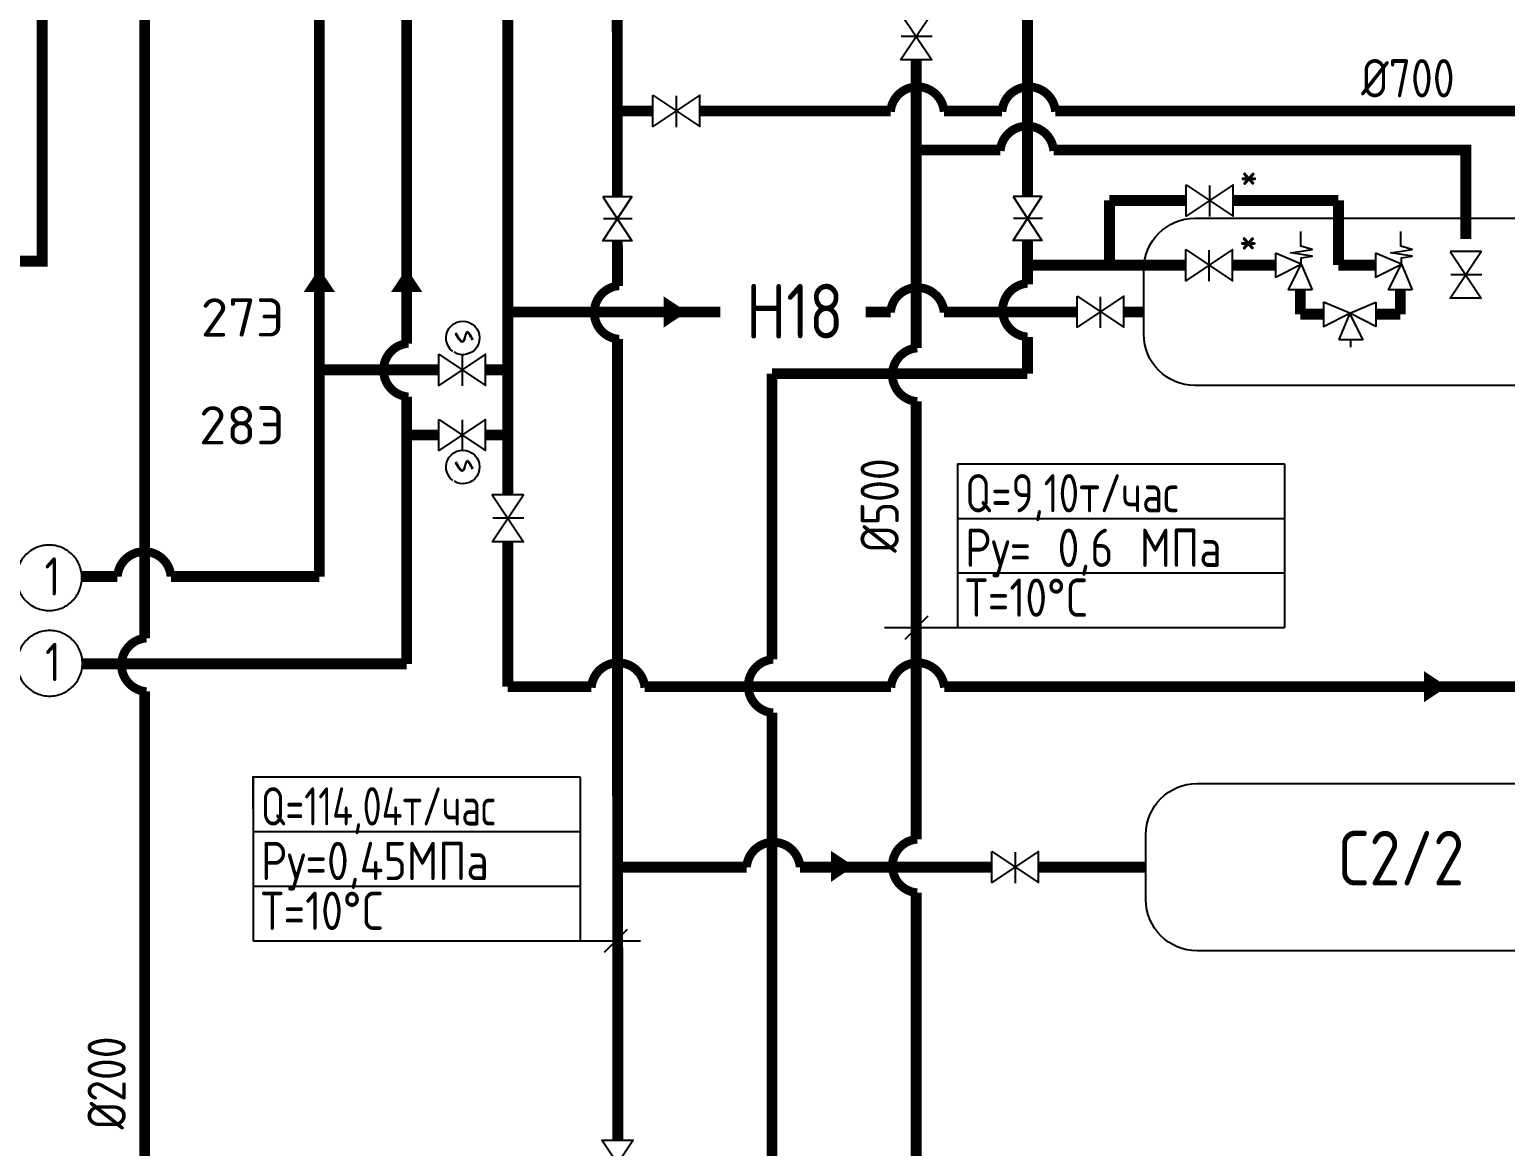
# Model space of a CAD drawing. Extents: x 0 to 118900, y 0 to 84100.
# Drawn here: x 20975 to 34494, y 51157 to 61386 of the extents above; entities that cross this region are included whole.
import ezdxf

# ---------------------------------------------------------------- set-up
doc = ezdxf.new("R2010")
doc.units = 0
doc.header["$LTSCALE"] = 1000
doc.linetypes.add('HIDDEN', pattern=[9.524999999999999, 6.35, -3.175])
doc.layers.get('0').update_dxf_attribs({"linetype": 'CONTINUOUS'})
for name, color, linetype in [('LAYER1', 7, 'CONTINUOUS'), ('LAYER2', 7, 'CONTINUOUS'), ('ВОДА', 135, 'CONTINUOUS'), ('ГАЗ', 40, 'CONTINUOUS'), ('НЕФТЬ', 14, 'CONTINUOUS')]:
    doc.layers.add(name, color=color, linetype=linetype)
doc.styles.get("Standard").update_dxf_attribs({"font": 'txt.shx', "width": 0.75})

msp = doc.modelspace()

# ---------------------------------------------------------------- linework, layer by layer
for p, q in [((29475.123457824, 57409.00444513354), (29475.123457824, 55909.00444513354)), ((29475.123457824, 57409.00444513354), (30335.97757933202, 57409.00444513354)), ((30335.97757933202, 57409.00444513354), (32469.59740029392, 57409.00444513354)), ((32469.59740029392, 57409.00444513354), (32469.59740029392, 55909.00444513354)), ((29475.123457824, 56909.00444513355), (30335.97757933202, 56909.00444513354)), ((30335.97757933202, 56909.00444513354), (32469.59740029392, 56909.00444513354)), ((29475.123457824, 56409.00444513354), (30335.97757933202, 56409.00444513354)), ((30335.97757933202, 56409.00444513354), (32469.59740029392, 56409.00444513354)), ((28994.85143462098, 55803.81009715359), (29206.98346897695, 56015.94213150955)), ((29475.123457824, 55909.00444513354), (30335.97757933202, 55909.00444513354)), ((30335.97757933202, 55909.00444513354), (32469.59740029392, 55909.00444513354)), ((23024.96516840369, 54548.49923997976), (23024.96516840369, 53040.87211581373)), ((23024.96516840369, 54540.87211581373), (23885.81928991171, 54540.87211581373)), ((23024.96516840369, 54249.43209021214), (23024.96516840369, 54540.87211581373)), ((23885.81928991171, 54540.87211581373), (26019.43911087362, 54540.87211581373)), ((26019.43911087362, 54540.87211581373), (26019.43911087362, 53040.87211581373)), ((23024.96516840369, 54040.87211581374), (23885.81928991171, 54040.87211581373)), ((23885.81928991171, 54040.87211581373), (26019.43911087362, 54040.87211581373)), ((23024.96516840369, 53540.87211581373), (23885.81928991171, 53540.87211581373)), ((23885.81928991171, 53540.87211581373), (26019.43911087362, 53540.87211581373)), ((26240.13140555633, 52935.67776783378), (26452.2634399123, 53147.80980218975)), ((23024.96516840369, 53040.87211581373), (23885.81928991171, 53040.87211581373)), ((23885.81928991171, 53040.87211581373), (26019.43911087362, 53040.87211581373))]:
    msp.add_line(p, q)
for points, const_width in [([(26357.11393168946, 65394.55884715727), (26359.24430650951, 59852.95218666372)], 100), ([(26359.32136306554, 59652.50993580164), (26359.32145337032, 59652.27503180427)], 10), ([(30115.72765168788, 59655.200774566), (30115.72774199266, 59654.96587056863)], 10), ([(26359.39850987346, 59451.83291850693), (26359.557562134, 59038.10052828688)], 100), ([(26359.43467067268, 58550.90578019888), (26363.4328044757, 51214.18242206456)], 100), ([(27542.3777464364, 53715.09889135946), (26375.14805929782, 53715.09889135946)], 100), ([(29788.58359566584, 53715.09889135946), (28033.06507856534, 53715.09889135946)], 100), ([(31200.43643201614, 53715.09889135946), (30217.72348235673, 53715.09889135946)], 100)]:
    msp.add_lwpolyline(points, dxfattribs=dict(const_width=const_width))
at = {"color": 40, "const_width": 100}
for points in [[(30115.65059513185, 59855.64302542809), (30115.65059513185, 64652.35378099146)], [(29095.92950734124, 61107.24742839707), (29095.92950734124, 58468.49515807091)], [(30865.86527637189, 59228.51914633608), (30865.86527637189, 59820.42703347532)], [(31569.25920338259, 59820.42703347532), (30865.86527637189, 59820.42703347532)], [(32964.07663806441, 59820.42703347532), (31998.39909007348, 59820.42703347532)], [(32964.07663806441, 59228.51914633608), (32964.07663806441, 59820.42703347532)], [(30115.65059513185, 59053.85117670053), (30115.65059513185, 59454.52375727129)], [(31564.66422917217, 59228.51914633608), (30115.65059513185, 59228.51914633608)], [(32387.68412193359, 59228.51914633608), (31993.80411586305, 59228.51914633608)], [(33303.94346439093, 59228.51914633607), (32964.07663806441, 59228.51914633607)], [(32614.96481248992, 59001.23845577977), (32614.96481248992, 58778.46945371023)], [(33531.22415494727, 59001.23845577976), (33531.22415494727, 58778.46945371022)], [(30115.65059513185, 58234.67465489325), (30115.65059513185, 58570.771555267)], [(27775.92950734124, 58234.67465489325), (27775.92950734124, 55617.48250638173)], [(29095.92950734124, 57979.76635997566), (29095.92950734124, 53970.2379706062)], [(27775.92950734124, 55128.75370828647), (27775.92950734124, 46922.06172774419)], [(29095.92950734124, 53481.50917251095), (29095.92950734124, 50628.09203861503)]]:
    msp.add_lwpolyline(points, dxfattribs=at)
for points in [[(28953.36848105796, 61107.24742839707), (29238.49053362451, 61536.38731508795), (28953.36848105796, 61536.38731508795), (29238.49053362451, 61107.24742839707), (28953.36848105796, 61107.24742839707)], [(29243.697578244, 61323.44765432033), (28958.5755256775, 61323.44765432033)], [(31569.25920338259, 59962.9880597586), (31998.39909007348, 59677.86600719205), (31998.39909007348, 59962.9880597586), (31569.25920338259, 59677.86600719205), (31569.25920338259, 59962.9880597586)], [(31785.45942930583, 59672.65896257253), (31785.45942930583, 59957.78101513906)], [(26227.58634751639, 59852.95218666372), (26490.90226550264, 59451.83291850693), (26227.58634751639, 59451.83291850693), (26490.90226550264, 59852.95218666372), (26227.58634751639, 59852.95218666372)], [(29983.99263613873, 59855.64302542809), (30247.30855412498, 59454.52375727129), (29983.99263613873, 59454.52375727129), (30247.30855412498, 59855.64302542809), (29983.99263613873, 59855.64302542809)], [(31785.45942930583, 59821.51019896347), (31782.19886415024, 59821.51019896347)], [(26495.71107534967, 59652.73930094767), (26232.39515736342, 59652.73930094767)], [(30252.11736397201, 59655.43013971203), (29988.80144598576, 59655.43013971203)], [(32624.05983561388, 59237.61416946007), (32624.05983561388, 59295.37222016101), (32724.27617994451, 59310.48962317143), (32527.67090478266, 59340.72448149965), (32724.27617994451, 59370.95928752051), (32618.41178923094, 59401.19414584873), (32618.41178923094, 59537.25087755732)], [(33540.31917807122, 59237.61416946007), (33540.31917807122, 59295.37222016101), (33640.53552240186, 59310.48962317142), (33443.93024724, 59340.72448149965), (33640.53552240186, 59370.95928752051), (33534.67113168829, 59401.19414584873), (33534.67113168829, 59537.25087755731)], [(31564.66422917217, 59371.08017261936), (31993.80411586305, 59085.9581200528), (31993.80411586305, 59371.08017261936), (31564.66422917217, 59085.9581200528), (31564.66422917217, 59371.08017261936)], [(31780.8644550954, 59080.75107543329), (31780.8644550954, 59365.87312799982)], [(33987.124538781, 59354.29778190736), (34272.24659134759, 58925.15789521649), (33987.124538781, 58925.15789521649), (34272.24659134759, 59354.29778190736), (33987.124538781, 59354.29778190736)], [(31780.8644550954, 59229.60231182423), (31777.60388993981, 59229.60231182423)], [(34277.4536359671, 59138.0975559841), (33992.33158340058, 59138.0975559841)], [(34128.60239957616, 59138.0975559841), (34128.60239957616, 59141.35812113975)], [(30569.35698865613, 58944.13837099051), (30998.49687534702, 58659.01631842396), (30998.49687534702, 58944.13837099051), (30569.35698865613, 58659.01631842396), (30569.35698865613, 58944.13837099051)], [(30785.55721457937, 58653.80927380444), (30785.55721457937, 58938.93132637098)], [(30787.40547370759, 58799.26618934296), (30780.44839029555, 58799.26618934296)], [(24723.69454505027, 58411.95302384419), (25152.83443174115, 58126.83097127764), (25152.83443174115, 58411.95302384419), (24723.69454505027, 58126.83097127764), (24723.69454505027, 58411.95302384419)], [(24939.89477097351, 58121.62392665813), (24939.89477097351, 58406.74597922467)], [(24939.55193379844, 58270.24738082214), (24936.97704299298, 58270.24738082214)], [(24723.69454505027, 57815.35966504939), (25152.83443174115, 57530.23761248283), (25152.83443174115, 57815.35966504939), (24723.69454505027, 57530.23761248283), (24723.69454505027, 57815.35966504939)], [(24939.89477097351, 57525.03056786332), (24939.89477097351, 57810.15262042986)], [(24939.55193379844, 57673.65402202733), (24936.97704299298, 57673.65402202733)], [(25213.00820170506, 56694.54155399918), (25498.13025427161, 57123.68144069006), (25213.00820170506, 57123.68144069006), (25498.13025427161, 56694.54155399918), (25213.00820170506, 56694.54155399918)], [(25503.3372988911, 56910.74177992244), (25218.2152463246, 56910.74177992244)], [(25354.48606250016, 56910.74177992244), (25354.48606250016, 56907.4812147668)], [(29788.58359566584, 53858.35108830986), (30217.72348235673, 53573.2290357433), (30217.72348235673, 53858.35108830986), (29788.58359566584, 53573.2290357433), (29788.58359566584, 53858.35108830986)], [(30004.78382158908, 53568.02199112378), (30004.78382158908, 53853.14404369031)], [(30004.19382649203, 53715.09889135946), (30002.11325153054, 53715.09889135946)], [(26502.88164537953, 50785.04253537366), (26217.75959281297, 51214.18242206456), (26502.88164537953, 51214.18242206456), (26217.75959281297, 50785.04253537366), (26502.88164537953, 50785.04253537366)]]:
    msp.add_lwpolyline(points)
at = {"color": 7}
for points in [[(26685.33931179057, 60783.68734798511), (27114.47919848148, 60498.56529541855), (27114.47919848148, 60783.68734798511), (26685.33931179057, 60498.56529541855), (26685.33931179057, 60783.68734798511)], [(26901.5395377138, 60493.35825079904), (26901.5395377138, 60778.48030336558)]]:
    msp.add_lwpolyline(points, dxfattribs=at)
at = {"color": 14, "const_width": 100}
for points in [[(26685.33931179057, 60640.04726673714), (26355.92145228811, 60640.04726673714)], [(28861.93689201538, 60640.04726673714), (27114.47919848148, 60640.04726673714)], [(29882.24399770469, 60640.04726673714), (29351.43101348143, 60640.04726673714)], [(38393.61804919188, 60640.04726673714), (30371.73811917074, 60640.04726673714)], [(27302.14648575184, 58799.26618934296), (25355.56922798831, 58799.26618934296)], [(28861.71584338517, 58799.26618934296), (28633.29215367587, 58799.26618934296)], [(30569.35698865613, 58799.26618934296), (29351.65206211164, 58799.26618934296)], [(31181.20982500643, 58799.26618934296), (30998.49687534702, 58799.26618934296)], [(25355.56922798831, 55367.82014227621), (26121.34786557108, 55367.82014227621)], [(26610.34450083944, 55367.82014227621), (28864.71053502614, 55367.82014227621)], [(29353.70717029451, 55367.82014227621), (38409.45079655152, 55367.82014227621)]]:
    msp.add_lwpolyline(points, dxfattribs=at)
for points in [[(37560.88814474159, 58126.33892733222), (31649.95982500643, 58126.33892733222, -0.414213562373095), (31181.20982500643, 58595.08892733222), (31181.20982500643, 59188.6804310298, -0.4142135623730952), (31649.95982500643, 59657.4304310298), (37560.88814474159, 59657.4304310298, -0.414213562373095), (38029.63814474159, 59188.6804310298), (38029.63814474159, 58595.08892733222, -0.4142135623730953)], [(37580.1147517513, 52949.55313951066), (31669.18643201614, 52949.55313951067, -0.4142135623730951), (31200.43643201614, 53418.30313951067), (31200.43643201614, 54011.89464320824, -0.4142135623730952), (31669.18643201614, 54480.64464320824), (37580.1147517513, 54480.64464320824, -0.4142135623730951), (38048.8647517513, 54011.89464320824), (38048.8647517513, 53418.30313951066, -0.4142135623730953)]]:
    msp.add_lwpolyline(points, format="xyb", close=True)
for points in [[(32387.68412193359, 59337.65939319539), (32387.68412193359, 59119.37889947676), (32624.05983561388, 59237.61416946007)], [(32724.10505934921, 59001.23845577977), (32505.82456563058, 59001.23845577977), (32624.05983561388, 59237.61416946007)], [(33303.94346439093, 59337.65939319538), (33303.94346439093, 59119.37889947675), (33540.31917807122, 59237.61416946007)], [(33640.36440180655, 59001.23845577976), (33422.08390808792, 59001.23845577976), (33540.31917807122, 59237.61416946007)]]:
    msp.add_lwpolyline(points, close=True)
for points in [[(24851.02021219875, 58438.86638604855, -39.33125196932416), (24863.9244198463, 58430.08109644291)], [(24851.02021219875, 57257.38416923181, -39.33125196932416), (24863.9244198463, 57248.59887962617)]]:
    msp.add_lwpolyline(points, format="xyb")
for points, knots in [([(24958.13239481181, 58556.67649193975), (24953.94154215019, 58542.83223294221), (24937.31365932964, 58497.51459978182), (24901.53504556781, 58554.38348486526), (24879.94101038502, 58598.84623142691), (24879.17756643525, 58598.2349346382)], [1.558942952228146, 1.558942952228146, 1.558942952228146, 1.558942952228146, 1.95279987647761, 2.998133453286378, 3.030734244505349, 3.030734244505349, 3.030734244505349, 3.030734244505349]), ([(24959.33686484504, 58558.48474993256), (24955.14601218147, 58544.64049093501), (24938.51812936223, 58499.32285777463), (24902.73951560035, 58556.19174285809), (24881.14548041756, 58600.65448941971), (24880.38203646714, 58600.043192631)], [1.558942952228146, 1.558942952228146, 1.558942952228146, 1.558942952228146, 1.95279987647761, 2.998133453286378, 3.030734244505349, 3.030734244505349, 3.030734244505349, 3.030734244505349]), ([(24959.93909986067, 58559.08776162319), (24955.74824719768, 58545.24350262432), (24939.12036437783, 58499.9258694646), (24903.34175061664, 58556.79475454806), (24881.7477154338, 58601.25750110968), (24880.98427148277, 58600.64620432096)], [1.558942952228146, 1.558942952228146, 1.558942952228146, 1.558942952228146, 1.95279987647761, 2.998133453286378, 3.030734244505349, 3.030734244505349, 3.030734244505349, 3.030734244505349]), ([(24960.54112569473, 58563.30651222171), (24956.3502730318, 58549.46225322284), (24939.72239021194, 58504.14462006246), (24903.94377645067, 58561.01350514592), (24882.34974126724, 58605.47625170754), (24881.58629731686, 58604.86495491884)], [1.558942952228146, 1.558942952228146, 1.558942952228146, 1.558942952228146, 1.95279987647761, 2.998133453286378, 3.030734244505349, 3.030734244505349, 3.030734244505349, 3.030734244505349]), ([(24961.74559572662, 58560.2930079254), (24957.55474306431, 58546.44874892653), (24940.92686024375, 58501.13111576746), (24905.14824648257, 58558.00000085091), (24883.55421129914, 58602.46274741253), (24882.79076734869, 58601.85145062384)], [1.558942952228146, 1.558942952228146, 1.558942952228146, 1.558942952228146, 1.95279987647761, 2.998133453286378, 3.030734244505349, 3.030734244505349, 3.030734244505349, 3.030734244505349]), ([(25032.63955759918, 58542.19253570907), (25012.31978936406, 58579.87604117663), (24980.25486326238, 58639.34122818547), (24965.72081660872, 58582.69172704571), (24959.99286512609, 58562.96740609224)], [0, 0, 0, 0, 0.9505670851436503, 1.500010383343458, 1.500010383343458, 1.500010383343458, 1.500010383343458]), ([(25033.84402763107, 58544.00079370254), (25013.52425939596, 58581.68429916947), (24981.45933329427, 58641.14948617763), (24966.92528664062, 58584.49998503852), (24961.19733515792, 58564.77566408504)], [0, 0, 0, 0, 0.9505670851436503, 1.500010383343458, 1.500010383343458, 1.500010383343458, 1.500010383343458]), ([(25035.0482884814, 58548.82255599102), (25014.72852024628, 58586.50606145729), (24982.66359414399, 58645.97124846611), (24968.12954749033, 58589.32174732635), (24962.40159600831, 58569.59742637289)], [0, 0, 0, 0, 0.9505670851436503, 1.500010383343458, 1.500010383343458, 1.500010383343458, 1.500010383343458]), ([(25035.0482884814, 58544.60341685331), (25014.72852024628, 58582.28692232087), (24982.66359414399, 58641.75210932842), (24968.12954749033, 58585.10260818865), (24962.40159600831, 58565.3782872365)], [0, 0, 0, 0, 0.9505670851436503, 1.500010383343458, 1.500010383343458, 1.500010383343458, 1.500010383343458]), ([(24958.13239481181, 57375.19427512301), (24953.94154215019, 57361.35001612546), (24937.31365932964, 57316.03238296507), (24901.53504556781, 57372.90126804852), (24879.94101038502, 57417.36401461017), (24879.17756643525, 57416.75271782145)], [1.558942952228146, 1.558942952228146, 1.558942952228146, 1.558942952228146, 1.95279987647761, 2.998133453286378, 3.030734244505349, 3.030734244505349, 3.030734244505349, 3.030734244505349]), ([(24959.33686484504, 57377.00253311581), (24955.14601218147, 57363.15827411826), (24938.51812936223, 57317.84064095789), (24902.73951560035, 57374.70952604135), (24881.14548041756, 57419.17227260297), (24880.38203646714, 57418.56097581425)], [1.558942952228146, 1.558942952228146, 1.558942952228146, 1.558942952228146, 1.95279987647761, 2.998133453286378, 3.030734244505349, 3.030734244505349, 3.030734244505349, 3.030734244505349]), ([(24959.93909986067, 57377.60554480644), (24955.74824719768, 57363.76128580757), (24939.12036437783, 57318.44365264785), (24903.34175061664, 57375.31253773131), (24881.7477154338, 57419.77528429293), (24880.98427148277, 57419.16398750422)], [1.558942952228146, 1.558942952228146, 1.558942952228146, 1.558942952228146, 1.95279987647761, 2.998133453286378, 3.030734244505349, 3.030734244505349, 3.030734244505349, 3.030734244505349]), ([(24960.54112569473, 57381.82429540496), (24956.3502730318, 57367.98003640609), (24939.72239021194, 57322.66240324572), (24903.94377645067, 57379.53128832918), (24882.34974126724, 57423.9940348908), (24881.58629731686, 57423.3827381021)], [1.558942952228146, 1.558942952228146, 1.558942952228146, 1.558942952228146, 1.95279987647761, 2.998133453286378, 3.030734244505349, 3.030734244505349, 3.030734244505349, 3.030734244505349]), ([(24961.74559572662, 57378.81079110866), (24957.55474306431, 57364.96653210979), (24940.92686024375, 57319.64889895072), (24905.14824648257, 57376.51778403416), (24883.55421129914, 57420.98053059579), (24882.79076734869, 57420.3692338071)], [1.558942952228146, 1.558942952228146, 1.558942952228146, 1.558942952228146, 1.95279987647761, 2.998133453286378, 3.030734244505349, 3.030734244505349, 3.030734244505349, 3.030734244505349]), ([(25032.63955759918, 57360.71031889232), (25012.31978936406, 57398.39382435988), (24980.25486326238, 57457.85901136872), (24965.72081660872, 57401.20951022896), (24959.99286512609, 57381.4851892755)], [0, 0, 0, 0, 0.9505670851436503, 1.500010383343458, 1.500010383343458, 1.500010383343458, 1.500010383343458]), ([(25033.84402763107, 57362.51857688579), (25013.52425939596, 57400.20208235273), (24981.45933329427, 57459.66726936089), (24966.92528664062, 57403.01776822178), (24961.19733515792, 57383.2934472683)], [0, 0, 0, 0, 0.9505670851436503, 1.500010383343458, 1.500010383343458, 1.500010383343458, 1.500010383343458]), ([(25035.0482884814, 57367.34033917428), (25014.72852024628, 57405.02384464054), (24982.66359414399, 57464.48903164937), (24968.12954749033, 57407.83953050961), (24962.40159600831, 57388.11520955614)], [0, 0, 0, 0, 0.9505670851436503, 1.500010383343458, 1.500010383343458, 1.500010383343458, 1.500010383343458]), ([(25035.0482884814, 57363.12120003656), (25014.72852024628, 57400.80470550412), (24982.66359414399, 57460.26989251167), (24968.12954749033, 57403.62039137191), (24962.40159600831, 57383.89607041975)], [0, 0, 0, 0, 0.9505670851436503, 1.500010383343458, 1.500010383343458, 1.500010383343458, 1.500010383343458])]:
    msp.add_open_spline(points, degree=3, knots=knots)
at = {"layer": 'LAYER1'}
for points in [[(32827.66465293648, 58889.34208544033), (32827.66465293648, 58667.59682198015), (33067.79236207202, 58787.70884228065)], [(33307.92007120755, 58889.34208544033), (33307.92007120755, 58667.59682198015), (33067.79236207202, 58787.70884228065)], [(32966.15911891233, 58547.5811331451), (33187.90438237251, 58547.5811331451), (33067.79236207202, 58787.70884228065)]]:
    msp.add_lwpolyline(points, close=True, dxfattribs=at)
msp.add_lwpolyline([(33077.03175064242, 58476.22980668698), (33077.03175064242, 58547.5811331451)], dxfattribs=at)
at = {"layer": 'LAYER2', "color": 14, "const_width": 80}
for points in [[(28861.34028668393, 60633.11626147234, -0.930729749213274), (29352.02761881288, 60633.11626147234)], [(29881.64739237324, 60633.11626147234, -0.930729749213274), (30372.33472450219, 60633.11626147234)], [(28861.34028668393, 58794.64803617165, -0.930729749213274), (29352.02761881288, 58794.64803617165)], [(24445.76105047272, 58021.64609842486, -0.930729749213274), (24445.76105047272, 58512.3334305538)], [(21779.90956258209, 56376.67479153964, -0.930729749213274), (22270.59689471104, 56376.67479153964)], [(22045.76105047272, 55322.79349546498, -0.930729749213274), (22045.76105047272, 55813.48082759393)], [(26120.50251714079, 55358.52521991736, -0.930729749213274), (26611.18984926974, 55358.52521991736)], [(28863.86518659585, 55358.52521991736, -0.930729749213274), (29354.5525187248, 55358.52521991736)]]:
    msp.add_lwpolyline(points, format="xyb", dxfattribs=at)
at = {"layer": 'LAYER2', "color": 40, "const_width": 80}
for points in [[(29865.43550375779, 60273.6884534514, -0.930729749213274), (30356.12283588674, 60273.6884534514)], [(30115.65059513185, 58570.771555267, -0.930729749213274), (30115.65059513185, 59061.45888739594)], [(29106.4140109539, 57978.78709295881, -0.930729749213274), (29106.4140109539, 58469.47442508776)], [(27786.4140109539, 55127.77444126963, -0.930729749213274), (27786.4140109539, 55618.46177339857)], [(29106.4140109539, 53480.5299054941, -0.930729749213274), (29106.4140109539, 53971.21723762304)]]:
    msp.add_lwpolyline(points, format="xyb", dxfattribs=at)
at = {"layer": 'LAYER2', "color": 7, "const_width": 80}
for points in [[(26375.99427202732, 58549.15088023335, -0.930729749213274), (26375.99427202732, 59039.83821236229)], [(27542.3777464364, 53715.09889135946, -0.930729749213274), (28033.06507856534, 53715.09889135946)]]:
    msp.add_lwpolyline(points, format="xyb", dxfattribs=at)
at = {"layer": 'ВОДА', "color": 14, "const_width": 100}
for points in [[(22029.32434057939, 76653.42727631342), (22029.32434057939, 55811.74314351851)], [(24429.32434057939, 72917.56407102672), (24429.32434057939, 58510.59574647839)], [(23629.32434057939, 63560.77666349809), (23629.32434057939, 56376.67479153964)], [(25355.56922798831, 61800.38922128198), (25355.56922798831, 57123.68144069006)], [(24429.32434057939, 58023.38378250027), (24429.32434057939, 55576.67479153964)], [(25355.56922798831, 56694.54155399918), (25355.56922798831, 55367.82014227621)], [(21454.55812439242, 56376.67479153964), (21779.90956258209, 56376.67479153964)], [(22270.59689471104, 56376.67479153964), (23629.32434057939, 56376.67479153964)], [(21459.45935686361, 55576.67479153964), (24429.32434057939, 55576.67479153964)], [(22029.32434057939, 55324.5311795404), (22029.32434057939, 47324.62529819168)]]:
    msp.add_lwpolyline(points, dxfattribs=at)
at = {"layer": 'ВОДА', "color": 40, "const_width": 100}
for points in [[(29866.23082414825, 60282.52509399073), (29095.92950734124, 60282.52509399073)], [(34129.68556506431, 59466.448762365), (34129.68556506431, 60282.52509399073), (30355.32751549628, 60282.52509399073)], [(30115.65059513185, 58234.67465489325), (27775.92950734124, 58234.67465489325)]]:
    msp.add_lwpolyline(points, dxfattribs=at)
at = {"layer": 'ВОДА', "color": 14, "ltscale": 0.05, "const_width": 100}
for points in [[(24723.69454505027, 58269.39199756092), (23629.32434057939, 58269.39199756092)], [(24723.69454505027, 57672.79863876611), (24429.32434057939, 57672.79863876611)]]:
    msp.add_lwpolyline(points, dxfattribs=at)
at = {"layer": 'ВОДА', "color": 14, "linetype": 'HIDDEN', "ltscale": 0.05, "const_width": 100}
for points in [[(25355.56922798831, 58269.39199756092), (25152.83443174115, 58269.39199756092)], [(25355.56922798831, 57672.79863876611), (25152.83443174115, 57672.79863876611)]]:
    msp.add_lwpolyline(points, dxfattribs=at)
at = {"layer": 'ГАЗ', "const_width": 100}
for points in [[(32827.66465293648, 58778.46945371023), (32614.96481248992, 58778.46945371023)], [(33307.92007120755, 58778.46945371023), (33531.22415494727, 58778.46945371023)]]:
    msp.add_lwpolyline(points, dxfattribs=at)
at = {"layer": 'НЕФТЬ', "color": 0, "linetype": 'HIDDEN', "ltscale": 0.5, "const_width": 100}
msp.add_lwpolyline([(3234.129304222181, 82284.91543956177), (21090.4581356094, 82284.91543956177), (21090.4581356094, 59264.32387515481), (3234.129304222181, 59264.32387515481), (3234.129304222181, 82284.91543956177)], close=True, dxfattribs=at)
at = {"layer": 'НЕФТЬ', "color": 14}
for points in [[(23629.32434057939, 59196.73147910231, 0, 285, 0), (23629.32434057939, 58983.73147910231, 285, 285, 0)], [(24429.32434057939, 59196.73147910231, 0, 285, 0), (24429.32434057939, 58983.73147910231, 285, 285, 0)], [(26997.52913432178, 58799.26618934296, 0, 285, 0), (26784.52913432178, 58799.26618934296, 285, 285, 0)], [(33961.04480520252, 55367.82014227621, 0, 285, 0), (33748.04480520252, 55367.82014227621, 285, 285, 0)]]:
    msp.add_lwpolyline(points, format="xyseb", dxfattribs=at)
at = {"layer": 'НЕФТЬ', "color": 7}
for points in [[(21154.78224770137, 56665.08066569455, 0.09849140335710892), (21039.97721799187, 56642.24452544795, 0.09849140335718846), (20942.65021334542, 56577.21270005053, 0.0984914033570317), (20877.61838794799, 56479.88569540414, 0.09849140335712778), (20854.78224770137, 56365.08066569455, 0.09849140335696198), (20877.61838794796, 56250.27563598487, 0.09849140335674401), (20942.65021334542, 56152.94863133857, 0.09849140335697944), (21039.97721799178, 56087.91680594115, 0.09849140335703545), (21154.78224770137, 56065.08066569455, 0.09849140335714567), (21269.58727741084, 56087.91680594115, 0.09849140335729306), (21366.91428205732, 56152.94863133857, 0.09849140335729283), (21431.94610745471, 56250.27563598502, 0.0984914033573492), (21454.78224770137, 56365.08066569455, 0.09849140335722012), (21431.94610745471, 56479.88569540414, 0.09849140335710913), (21366.91428205732, 56577.21270005053, 0.09849140335729314), (21269.58727741096, 56642.24452544787, 0.09849140335740479)], [(21159.50517012441, 55881.91748718437, 0.09849140335710892), (21044.70014041491, 55859.08134693778, 0.09849140335718846), (20947.37313576846, 55794.04952154035, 0.0984914033570317), (20882.34131037103, 55696.72251689396, 0.09849140335712778), (20859.50517012441, 55581.91748718437, 0.09849140335696198), (20882.341310371, 55467.11245747469, 0.09849140335674401), (20947.37313576846, 55369.78545282839, 0.09849140335697944), (21044.70014041482, 55304.75362743097, 0.09849140335703545), (21159.50517012441, 55281.91748718437, 0.09849140335714567), (21274.31019983388, 55304.75362743097, 0.09849140335729306), (21371.63720448036, 55369.78545282839, 0.09849140335729283), (21436.66902987775, 55467.11245747484, 0.0984914033573492), (21459.50517012441, 55581.91748718437, 0.09849140335722012), (21436.66902987775, 55696.72251689396, 0.09849140335710913), (21371.63720448036, 55794.04952154035, 0.09849140335729314), (21274.310199834, 55859.08134693769, 0.09849140335740479)]]:
    msp.add_lwpolyline(points, format="xyb", close=True, dxfattribs=at)
at = {"layer": 'НЕФТЬ', "color": 0}
for points in [[(28806.18105562899, 55909.00444513354), (29475.123457824, 55909.00444513354)], [(26019.43911087362, 53040.87211581373), (26570.91997989133, 53040.87211581373)]]:
    msp.add_lwpolyline(points, dxfattribs=at)
msp.add_lwpolyline([(28528.01857268543, 53722.30739415927, 0, 285, 0), (28315.01857268543, 53722.30739415927, 285, 285, 0)], format="xyseb", dxfattribs=at)

# ---------------------------------------------------------------- texts
for s, height, width, p in [('*', 300, 0.8, (32058.27775159274, 59901.26409295868)), ('*', 300, 0.8, (32053.68277738232, 59309.35620581944)), ('Н18', 500, 0.8, (27537.70834595436, 58556.63525243023)), ('Q=9,10т/час', 350, 0.75, (29544.98963623951, 56964.56169374583)), ('Ру= 0,6 МПа', 350, 0.8, (29544.98963623951, 56464.56169374583)), ('1', 350, 0.8, (21111.96325768453, 56202.29793773648)), ('Т=10%%dC', 350, 0.8, (29544.98963623951, 56008.19030795172)), ('1', 350, 0.8, (21116.68618010757, 55419.1347592263)), ('Q=114,04т/час', 350, 0.7, (23094.83134681921, 54096.42936442602)), ('Ру=0,45МПа', 350, 0.8, (23094.83134681921, 53596.42936442602)), ('С2/2', 500, 0.8, (32967.58787811163, 53547.42643153206)), ('Т=10%%dC', 350, 0.8, (23094.83134681921, 53140.05797863191))]:
    msp.add_text(s, height=height, dxfattribs=dict(width=width)).set_placement(p)
for s, p in [('27Э', (22544.6107342296, 58574.28346465511)), ('28Э', (22527.85399677911, 57586.65736912281))]:
    msp.add_text(s, height=350).set_placement(p)
at = {"layer": 'ВОДА', "color": 7, "width": 0.8}
msp.add_text('%%C700', height=350, dxfattribs=at).set_placement((33171.78619609145, 60764.98933330053))
for s, p in [('%%C500', (28936.70477251519, 56594.47135505375)), ('%%C200', (21856.88018335841, 51313.11281759939))]:
    msp.add_text(s, height=350, rotation=90, dxfattribs=at).set_placement(p)

doc.saveas('drawing.dxf')
